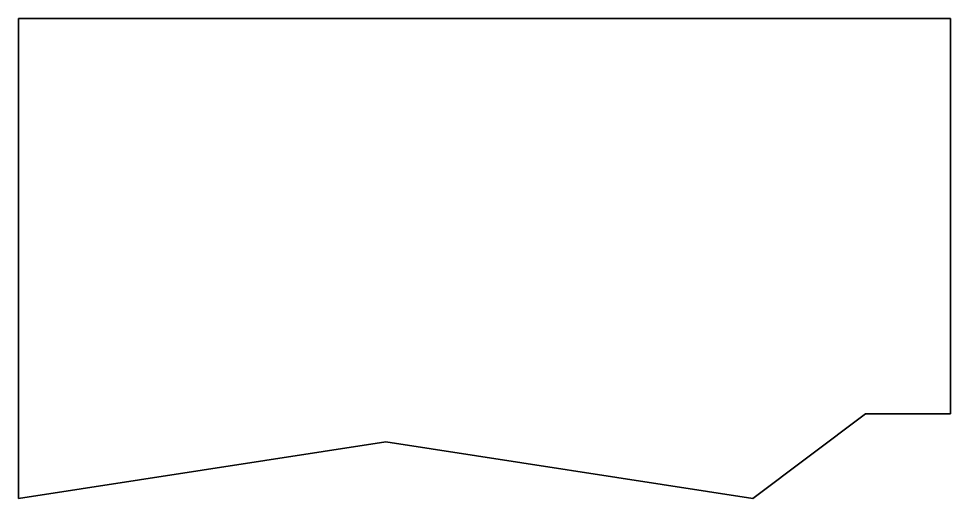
# Model space of a CAD drawing. Extents: x 0 to 33, y -17 to 0.
import ezdxf

# ---------------------------------------------------------------- set-up
doc = ezdxf.new("R2010")
doc.units = 0
doc.linetypes.add('Solid', pattern=[0])

msp = doc.modelspace()

# ---------------------------------------------------------------- linework, layer by layer
at = {"color": 0, "linetype": 'Solid', "lineweight": 35}
msp.add_lwpolyline([(0, 0), (33, 0), (33, -14), (30, -14), (26, -17), (13, -15), (0, -17), (0, 0)], close=True, dxfattribs=at)

doc.saveas('drawing.dxf')
